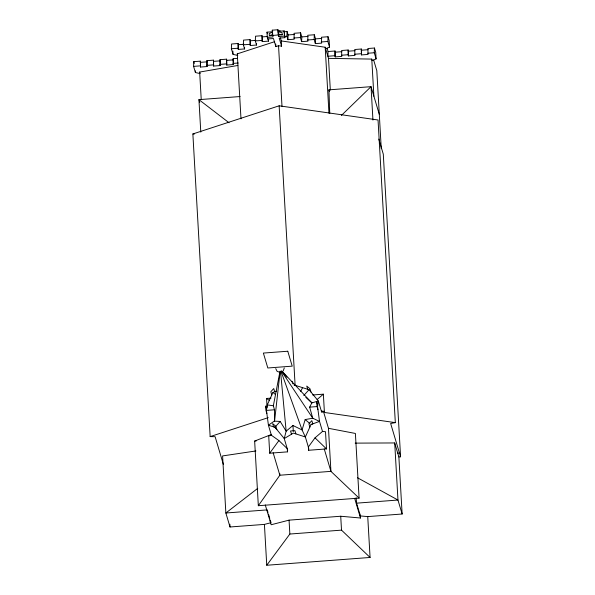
<?xml version="1.0" encoding="UTF-8"?>
<svg xmlns="http://www.w3.org/2000/svg" width="595" height="595" viewBox="0 0 595 595"><rect width="100%" height="100%" fill="white"/><g stroke="black" fill="none" stroke-linecap="round" stroke-linejoin="round"><path stroke-width="0.89" d="M237.866 65.457L199.66 72.062L200.113 73.587L195.42 72.531L193.591 66.372L193.769 61.649L200.337 61.151L200.5 67.049L207.067 66.558L206.896 60.653L213.464 60.162L213.635 66.06L220.195 65.569L220.031 59.664L226.591 59.173L226.762 65.071L233.322 64.58L233.158 58.674L237.531 58.347M200.5 67.049L200.337 61.151M207.067 66.558L206.896 60.653M213.635 66.06L213.464 60.162M220.195 65.569L220.031 59.664M226.762 65.071L226.591 59.173M274.712 41.657L237.279 53.862L237.747 55.424L233.062 54.383L231.373 48.738L231.559 44.008L238.119 43.509L238.29 49.415L244.567 48.939L244.627 47.362M233.322 64.58L233.158 58.674M238.29 49.415L238.119 43.509M244.567 48.939L243.348 44.833L243.526 40.103L250.093 39.605L250.257 45.51L256.534 45.034L256.601 43.457M250.257 45.51L250.093 39.605M256.534 45.034L255.314 40.929L255.493 36.198L262.06 35.707L262.224 41.605L268.509 41.129L268.568 39.553M262.224 41.605L262.06 35.707M325.658 48.797L329.533 47.109L329.154 40.505L328.031 36.734L321.464 37.232L321.635 43.13L315.35 43.606L315.536 38.876L314.309 34.77L307.749 35.261L307.913 41.167L301.635 41.635L301.814 36.905L300.594 32.799L294.027 33.298L294.19 39.196L287.913 39.672L286.902 36.265L287.08 31.535L283.8 31.78M287.913 39.672L288.099 34.941L287.08 31.535M301.635 41.635L300.408 37.53L300.594 32.799M287.534 451.858L287.221 448.593L278.914 440.575L271.417 435.28L268.717 436.009L269.699 453.204L287.534 451.858L287.608 449.887L284.239 438.567L274.935 427.225L268.427 425.254L266.448 410.394L267.267 404.897L272.949 392.425L276.385 391.168M315.35 43.606L314.13 39.501L314.309 34.77M308.656 450.266L308.344 447.001L315.023 437.853L322.505 431.427L325.51 431.725L326.499 448.92L308.656 450.266L308.731 448.295M329.533 47.109L327.845 41.464L328.031 36.734M327.049 48.128L328.061 51.527L327.882 56.25L334.873 55.729L335.223 56.897L341.783 56.399L341.619 50.501L348.179 50.01L348.35 55.908L354.918 55.409L354.746 49.511L361.314 49.021L361.477 54.919L368.045 54.42L367.874 48.522L374.441 48.024L375.72 52.308L376.092 58.905L372.225 60.616L371.771 59.091L328.507 58.362L325.19 47.236L281.286 40.943L280.371 37.857M334.873 55.729L335.052 50.999L328.061 51.527M335.223 56.897L335.052 50.999M348.35 55.908L348.179 50.01M361.477 54.919L361.314 49.021M376.092 58.905L374.262 52.754L374.441 48.024M308.344 447.001L305.361 436.975L302.067 429.954L292.963 425.485L286.136 431.167L280.193 421.446L274.563 421.148L280.052 372.202M322.505 431.427L319.515 421.401L317.537 406.541L318.355 401.045L309.05 389.703L293.937 384.928M280.007 371.25L273.35 405.753L274.466 409.784L274.563 421.148M281.621 370.774L311.862 402.852L309.653 407.136L312.747 418.24L305.168 419.557L302.082 429.947L280.981 371.161M283.205 370.953L284.291 367.941M312.739 418.218L319.515 421.401L311.044 424.51L305.361 436.975L293.402 433.093L284.239 438.567L286.15 431.159L280.528 371.28M300.691 391.376L302.543 387.732M223.4 464.509L215.115 436.693L210.154 436.596L192.869 133.949L279.144 105.806L378.041 119.989L395.325 422.636L323.717 412.365L328.47 428.311L355.394 433.457L359.09 498.119L258.334 505.713L279.843 475.219L279.739 473.382M269.699 453.204L278.914 440.575M360.392 515.947L367.74 516.601L370.075 557.463L266.753 565.25L289.854 534.035L289.058 520.142L340.719 516.244L360.511 518.014L360.392 515.947L356.584 503.162L356.13 497.732M275.522 426.585L280.193 421.446M303.792 395.489L309.05 389.703M341.396 115.437L371.042 86.669L379.305 114.381M317.165 399.498L323.368 394.173L324.349 411.368L321.731 412.365L318.355 401.045L311.862 402.874M257.739 488.361L225.855 513.009L230.02 526.984L264.418 524.396L271.052 522.685L270.279 520.09L270.398 522.15M269.357 35.722L272.629 34.48L272.503 32.279L269.23 33.521L269.357 35.722L278.252 34.979L278.72 36.54L284.425 36.109L284.893 37.671L279.181 38.102L281.591 46.165L278.542 45.733L275.879 46.596L273.477 38.534L267.765 38.958L267.304 37.396L266.999 32.175L272.711 31.743L272.242 30.181L277.954 29.75L278.505 32.822L278.215 31.847L282.075 32.554L282.201 34.755L278.631 35.023L278.215 31.847M274.511 420.918L268.427 425.254L271.417 435.28M258.334 505.713L254.645 441.059L271.484 434.462M311.044 424.51L312.799 423.863L311.832 420.628L308.902 423.856L309.861 427.091M210.154 436.596L268.226 417.653M289.058 520.142L271.171 524.745L265.273 504.939M395.325 422.636L390.647 423.462L400.584 456.796L398.873 456.923L394.708 442.948L355.2 443.126M255.91 450.951L222.597 455.926L225.855 513.009L267.244 509.893L268.003 512.444M278.356 30.925L280.148 30.791M278.423 31.312L284.127 30.881L284.893 37.671M262.41 36.875L267.787 36.466M288.099 34.941L294.376 34.465M267.304 37.396L273.008 36.972L272.242 30.181M284.44 36.451L286.902 36.265M250.436 40.78L255.82 40.371M301.814 36.905L308.091 36.436M255.314 40.929L261.874 40.43M293.848 38.028L300.408 37.53M238.469 44.684L243.853 44.275M315.536 38.876L321.813 38.4M243.348 44.833L249.907 44.335M307.563 39.991L314.13 39.501M231.373 48.738L237.941 48.24M321.285 41.962L327.845 41.464M200.686 62.319L207.246 61.828M213.813 61.33L220.381 60.839M226.94 60.34L233.508 59.85M335.401 52.167L341.969 51.676M348.529 51.177L355.096 50.679M361.663 50.188L368.223 49.69M193.591 66.372L200.151 65.881M206.718 65.383L213.285 64.892M219.845 64.394L226.412 63.903M232.98 63.405L238.223 63.011M341.433 55.231L348.001 54.74M354.568 54.242L361.128 53.743M367.695 53.252L374.262 52.754M200.79 132.12L198.931 99.648L240.12 96.539M329.756 113.541L328.938 89.845L371.042 86.669L372.946 120.071M267.088 407.501L266.567 398.449L271.03 398.114M312.665 394.976L323.368 394.173M266.448 410.394L274.466 409.784M309.653 407.136L317.537 406.541M254.645 441.059L256.274 440.932M397.743 453.145L399.453 453.011M356.584 503.162L397.966 500.038L402.131 514.013L367.74 516.601M289.854 534.035L341.515 530.138L370.075 557.463M192.869 133.949L194.52 133.979M278.341 34.049L282.201 34.755M321.345 411.063L324.349 411.368M267.267 404.897L273.35 405.775M280.245 372.388L277.151 371.414L275.73 368.588M357.558 477.8L397.966 500.038L394.708 442.948M266.567 398.449L269.528 400.547M198.931 99.648L229.06 122.778M272.949 392.425L275.559 394.626M305.168 419.557L309.735 423.409M305.808 397.326L311.862 402.852M359.09 498.119L330.932 471.366L324.23 448.898M315.023 437.853L326.499 448.92M282.142 371.563L286.894 377.23M281.904 371.756L312.747 418.24M373.66 60.08L376.806 70.634L381.261 148.713M378.799 139.074L383.292 154.15L400.584 456.796M328.938 89.845L329.422 91.459M266.999 32.175L267.467 33.736M267.49 37.73L268.509 41.129M354.635 498.298L360.511 518.014M317.708 405.396L316.741 402.161L316.986 406.392L317.953 409.635M310.984 392.053L310.017 388.818L306.737 386.058L307.704 389.294M292.108 381.41L292.837 383.842M193.769 61.649L194.282 63.36M199.191 100.51L199.712 102.251M295.886 433.896L294.919 430.661L290.531 430.988L291.498 434.231M274.704 391.778L273.737 388.542L270.807 391.77L271.766 395.013M266.62 409.248L265.653 406.006L265.898 410.245L266.858 413.48M273.142 452.743L279.843 475.219L330.932 471.366L328.47 428.311M268.509 514.139L269.773 518.386M398.873 456.923L402.131 514.013M371.771 59.091L373.891 96.234M359.73 513.723L359.849 515.798M328.507 58.362L330.322 90.068M325.19 47.236L328.953 113.139M340.719 516.244L341.515 530.138M284.127 30.881L284.425 36.109M281.286 40.943L281.591 46.165M278.631 35.023L278.72 36.54M277.954 29.75L278.252 34.979M278.542 45.733L282.008 106.49M275.73 43.985L275.879 46.596M279.144 105.806L295.127 385.59M292.963 425.485L293.305 431.397M264.418 524.396L266.753 565.25M237.279 53.862L240.99 118.836M232.868 51.081L233.062 54.383M229.863 524.225L230.02 526.984M199.66 72.062L201.214 99.239M195.331 70.879L195.42 72.531M287.772 351.236L263.369 353.073L267.817 367.985L292.219 366.148L287.772 351.236M274.935 427.225L273.588 426.823L272.622 423.58L275.901 426.34L276.861 429.583L274.935 427.225"/></g></svg>
